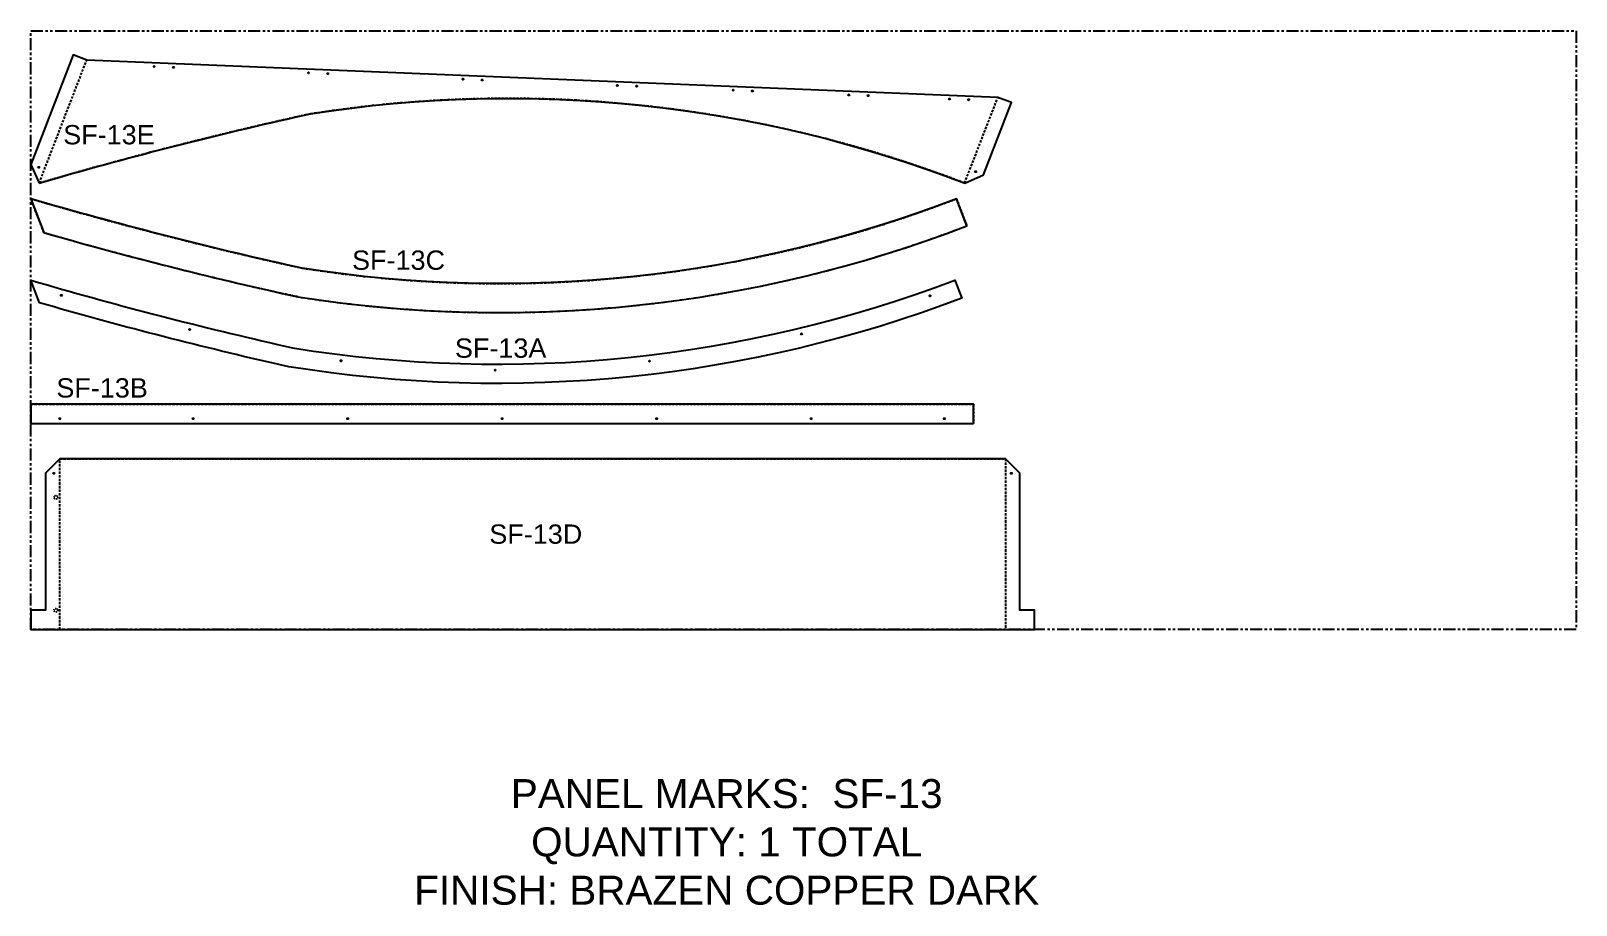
# Model space of a CAD drawing. Header units: inches. Extents: x 0 to 160, y -29 to 62.
import ezdxf

# ---------------------------------------------------------------- set-up
doc = ezdxf.new("R2010")
doc.units = ezdxf.units.IN
doc.header["$MEASUREMENT"] = 0
doc.linetypes.add('HIDDEN', pattern=[0.375, 0.25, -0.125])
doc.linetypes.add('PHANTOM', pattern=[2.5, 1.25, -0.25, 0.25, -0.25, 0.25, -0.25])
for name, color, linetype in [('CUT', 7, 'Continuous'), ('DIMS', 1, 'Continuous'), ('HOLES', 6, 'Continuous'), ('ROUT', 1, 'HIDDEN'), ('SHEET', 5, 'PHANTOM'), ('TEXT', 2, 'PHANTOM'), ('V135', 4, 'HIDDEN'), ('WEEPS', 3, 'HIDDEN')]:
    doc.layers.add(name, color=color, linetype=linetype)
doc.styles.get("Standard").update_dxf_attribs({"font": 'arial.ttf'})

msp = doc.modelspace()

# ---------------------------------------------------------------- linework, layer by layer
at = {"layer": 'CUT', "ltscale": 0.25}
for points in [[(0.86, 46.24, -0.015718), (27.36, 53.06), (28.95, 53.41, -0.131437), (96.69, 46.24), (98.63, 47.09), (101.53, 54.58), (100.13, 55.12), (5.78, 58.97), (4.38, 59.51), (0, 48.18), (0.86, 46.24)], [(0, 36.18, 0.015092), (25.52, 29.54), (27.09, 29.18, 0.131363), (95.68, 36.18), (96.4, 34.32, -0.131494), (26.7, 27.22), (25.07, 27.59, -0.014227), (0.9, 33.84), (0, 36.18)]]:
    msp.add_lwpolyline(points, format="xyb", dxfattribs=at)
at = {"layer": 'CUT'}
msp.add_lwpolyline([(0, 44.61), (1.35, 41.11, 0.014523), (26.01, 34.82), (27.63, 34.46, 0.131449), (96.91, 41.81), (95.83, 44.61, -0.131437), (28.09, 37.43), (26.5, 37.78, -0.015718), (0, 44.61)], format="xyb", dxfattribs=at)
for points in [[(97.59, 21.34), (97.59, 23.34), (0, 23.34), (0, 21.34)], [(0, 2), (0, 0), (103.91, 0), (103.91, 2), (102.41, 2), (102.41, 16.19), (100.91, 17.69), (3, 17.69), (1.5, 16.19), (1.5, 2)]]:
    msp.add_lwpolyline(points, close=True, dxfattribs=at)
at = {"layer": 'HOLES', "ltscale": 0.25}
for centre in [(12.76, 58.31, 0), (14.76, 58.23, 0), (28.75, 57.66, 0), (30.75, 57.57, 0), (44.74, 57, 0), (46.73, 56.92, 0), (60.72, 56.35, 0), (62.72, 56.27, 0), (72.71, 55.86, 0), (74.71, 55.78, 0), (84.7, 55.37, 0), (86.7, 55.29, 0), (95.12, 54.95, 0), (97.11, 54.87, 0), (0.82, 47.87), (97.82, 47.42), (3.16, 34.62), (93.09, 34.57), (16.44, 31.07), (79.8, 30.62), (32.11, 27.84), (64.05, 27.79), (48.08, 26.86), (3, 21.84), (16.8, 21.84), (32.8, 21.84), (48.8, 21.84), (64.8, 21.84), (80.8, 21.84), (94.59, 21.84), (2.38, 16.18), (101.53, 16.18)]:
    msp.add_circle(centre, 0.0625, dxfattribs=at)
at = {"layer": 'ROUT'}
msp.add_line((96.69, 46.24), (100.13, 55.12, 0), dxfattribs=at)
for points in [[(0.86, 46.24), (5.78, 58.97)], [(0, 21.34), (0, 23.34), (97.59, 23.34), (97.59, 21.34)], [(3, 17.69), (100.91, 17.69), (100.91, 0)], [(0, 2), (0, 0), (103.91, 0), (103.91, 2)]]:
    msp.add_lwpolyline(points, dxfattribs=at)
at = {"layer": 'ROUT', "elevation": 0}
msp.add_lwpolyline([(96.69, 46.24, 0.131437), (28.95, 53.41), (27.36, 53.06, 0.015718), (0.86, 46.24)], format="xyb", dxfattribs=at)
at = {"layer": 'ROUT'}
msp.add_lwpolyline([(96.91, 41.81, -0.131449), (27.63, 34.46), (26.01, 34.82, -0.014523), (1.35, 41.11), (0, 44.61, 0.015718), (26.5, 37.78), (28.09, 37.43, 0.131437), (95.83, 44.61)], format="xyb", close=True, dxfattribs=at)
at = {"layer": 'SHEET'}
msp.add_lwpolyline([(0, 62), (160, 62), (160, 0), (0, 0)], close=True, dxfattribs=at)
at = {"layer": 'V135'}
msp.add_line((3, 0), (3, 17.69), dxfattribs=at)
at = {"layer": 'WEEPS', "ltscale": 0.25}
for centre in [(2.59, 13.69), (2.59, 2)]:
    msp.add_circle(centre, 0.188, dxfattribs=at)

# ---------------------------------------------------------------- texts
at = {"layer": 'DIMS', "ltscale": 0.25, "char_height": 2, "attachment_point": 8}
for s, insert in [('SF-13E', (8.08, 50.22, 0)), ('SF-13C', (38.07, 37.23, 0)), ('SF-13A', (48.64, 28.12, 0)), ('SF-13B', (7.37, 24)), ('SF-13D', (52.28, 8.86))]:
    msp.add_mtext_dynamic_manual_height_columns(s, width=3.0859, gutter_width=10, heights=[0], dxfattribs=dict(at, insert=insert))
at = {"layer": 'TEXT', "insert": (72.05, -22.01), "char_height": 3, "attachment_point": 5}
msp.add_mtext_dynamic_manual_height_columns('PANEL MARKS:  SF-13\\PQUANTITY: 1 TOTAL\\PFINISH: BRAZEN COPPER DARK', width=199.7409, gutter_width=1, heights=[0], dxfattribs=at)

doc.saveas('drawing.dxf')
